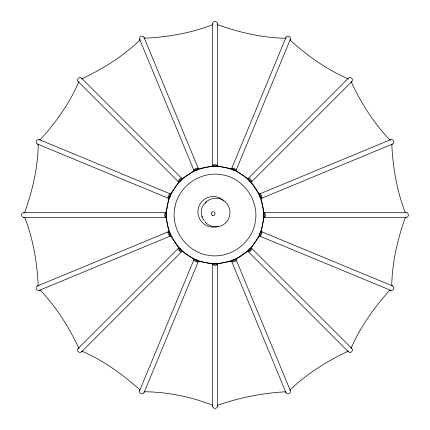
<?xml version="1.0" encoding="UTF-8"?>
<svg xmlns="http://www.w3.org/2000/svg" width="430" height="430" viewBox="0 0 430 430"><rect width="100%" height="100%" fill="white"/><g stroke="black" fill="none" stroke-linecap="round" stroke-linejoin="round"><path stroke-width="0.64" d="M212.613 165.539L212.613 23.886C212.468 20.812 217.532 20.812 217.386 23.886L217.386 165.539M217.365 24.214L217.386 23.886M217.386 264.461L217.386 406.113C217.516 409.403 212.06 409.032 212.635 405.786M38.27 144.244C37.829 167.748 32.497 190.673 24.612 212.726M391.73 285.756C392.171 262.252 397.503 239.327 405.388 217.274M144.238 391.859C143.905 395.363 138.218 393.853 139.659 390.65L193.865 259.784M285.762 38.141C286.095 34.636 291.782 36.147 290.341 39.35L236.134 170.215M166.26 216.462L166.421 215.634A2.779 1.236 90 0 0 166.415 214.366L165.894 212.796A1.79 0.795 -90 0 0 165.292 212.694L164.658 214.366A2.779 1.242 -90 0 0 164.652 215.634L165.292 217.306A1.79 0.795 90 0 0 165.894 217.198L166.184 216.688M231.722 168.388L285.928 37.523M144.072 392.477L198.278 261.612M82.076 351.036C80.732 354.53 75.481 351.036 78.174 348.445L178.337 248.287M347.924 78.964C349.267 75.47 354.519 78.964 351.826 81.555L251.663 181.713M290.341 39.35L289.96 39.974C307.316 55.701 326.456 69.402 347.999 78.803M139.659 390.65L140.04 390.026C122.684 374.299 103.544 360.598 82.001 351.197M78.803 82.001C69.402 103.544 55.701 122.684 39.974 140.04C37.297 137.654 34.18 142.798 37.523 144.072L168.388 198.278M351.197 347.999C360.603 326.456 374.299 307.316 390.026 289.96C392.703 292.346 395.82 287.202 392.477 285.928L261.612 231.722M264.106 212.796L263.579 214.366A2.779 1.242 -90 0 0 263.579 215.634L264.106 217.204A1.795 0.801 -90 0 0 264.821 217.204L265.342 215.634A2.779 1.236 -90 0 0 265.342 214.366L264.708 212.694A1.79 0.795 90 0 0 264.106 212.802L264.219 212.694M251.05 250.152L251.776 248.518A1.79 0.795 -45 0 0 251.281 248.169L249.803 248.905A2.779 1.236 -45 0 0 248.905 249.803L248.169 251.281A1.795 0.801 -45.1 0 0 248.669 251.786L250.152 251.05M248.287 178.337L348.445 78.174M81.555 351.826L181.713 251.663M260.908 231.969L260.128 233.006A2.779 1.236 -67.5 0 0 259.639 234.178L259.591 235.962A1.79 0.795 -67.4 0 0 260.182 236.097L261.268 234.855A2.779 1.242 -67.5 0 0 261.757 233.678L261.87 232.033A1.795 0.801 -67.4 0 0 261.209 231.759L261.064 231.845M351.826 81.555L351.036 82.076M78.174 348.445L78.964 347.924M205.508 202.423L208.48 200.143M197.252 169.726L198.294 168.646A1.779 0.795 -22.6 0 0 198.106 168.195L196.322 168.243A2.779 1.242 -22.5 0 0 195.145 168.732L193.849 169.957A1.79 0.795 -22.4 0 0 194.177 170.474L195.822 170.361A2.779 1.236 -22.5 0 0 196.994 169.871L197.252 169.726L196.994 169.871M81.98 78.765C103.157 68.752 123.136 56.309 140.067 40.001C137.616 37.346 142.781 34.158 144.072 37.523L198.278 168.388M348.02 351.235C326.848 361.254 306.896 373.729 289.933 389.999C292.379 392.66 287.219 395.842 285.928 392.477L231.722 261.612M168.388 231.722L37.523 285.928C34.626 286.977 36.561 291.647 39.35 290.341L170.215 236.134M39.35 290.341L40.001 289.933C56.309 306.864 68.752 326.843 78.765 348.02M261.612 198.278L392.477 144.072C395.842 142.781 392.654 137.616 389.999 140.067C373.691 123.136 361.248 103.157 351.235 81.98M259.784 193.865L390.65 139.659M392.477 144.072L391.859 144.238M37.523 285.928L38.141 285.762M212.737 24.65C190.855 33.234 167.635 37.082 144.244 38.232M217.279 405.404C239.365 397.626 262.381 393.047 285.762 391.784M195.537 170.436L195.822 170.361M235.656 170.517L235.828 170.474A1.79 0.795 22.4 0 0 236.151 169.957L234.855 168.732A2.779 1.242 22.5 0 0 233.678 168.243L231.894 168.195A1.779 0.795 22.4 0 0 231.705 168.646L233.006 169.871A2.779 1.236 22.5 0 0 234.178 170.361L235.463 170.543M197.967 261.87A1.79 0.801 22.4 0 0 198.294 261.354L196.994 260.128A2.779 1.236 22.5 0 0 195.822 259.639L194.172 259.526A1.79 0.795 22.4 0 0 193.849 260.043L195.145 261.268A2.779 1.242 22.5 0 0 196.322 261.757L197.967 261.87M230.131 261.397L233.931 260.698L249.975 249.975L260.698 233.931L264.461 215L260.698 196.069L249.975 180.025L233.931 169.302L215 165.539L196.069 169.302L180.025 180.025L169.302 196.069L165.539 215L169.302 233.931L180.025 249.975L196.069 260.698L215 264.461L218.779 263.654A144.754 63.791 -11.2 0 1 230.125 261.359M181.331 178.219L179.847 178.95A2.779 1.242 -45 0 0 178.95 179.847L178.224 181.481A1.79 0.795 -45.1 0 0 178.719 181.831L180.197 181.095A2.779 1.242 -45 0 0 181.1 180.197L181.831 178.719A1.795 0.801 -45.1 0 0 181.331 178.213M165.539 212.613L23.886 212.613C20.812 212.468 20.812 217.532 23.886 217.386L165.539 217.386M23.886 217.386L24.214 217.365M405.786 212.635C409.032 212.06 409.403 217.516 406.113 217.386L264.461 217.386M264.461 212.613L406.113 212.613M144.244 391.714C167.759 392.036 190.888 396.68 212.743 405.339M405.786 217.365L406.113 217.386M23.886 212.613L24.214 212.635M285.756 38.27C262.252 37.829 239.327 32.497 217.274 24.612M178.95 250.152L178.224 248.518A1.79 0.795 45.1 0 1 178.719 248.169L180.197 248.905A2.779 1.236 45 0 1 181.095 249.803L181.825 251.432A1.779 0.795 45 0 1 181.481 251.776L179.847 251.05M38.141 144.238L37.523 144.072M391.859 285.762L392.477 285.928M234.178 170.361L234.463 170.436M39.35 139.659L170.215 193.865M259.784 236.134L390.65 290.341M78.964 82.076C75.47 80.732 78.964 75.481 81.555 78.174L181.713 178.337M351.036 347.924C354.53 349.267 351.036 354.519 348.445 351.826L248.287 251.663M250.271 181.433L251.281 181.831A1.79 0.795 44.9 0 0 251.781 181.481L251.05 179.847A2.784 1.242 45 0 0 250.152 178.95L248.518 178.224A1.779 0.795 45 0 0 248.174 178.568L248.905 180.197A2.779 1.236 45 0 0 249.803 181.095L250.271 181.433L250.04 181.277M179.503 248.432L179.96 248.723M251.663 248.287L351.826 348.445M78.174 81.555L178.337 181.713M348.445 351.826L347.924 351.036M81.555 78.174L82.076 78.964M236.134 259.784L290.341 390.65M139.659 39.35L193.865 170.215M201.794 216.268L203.229 219.725M285.928 392.477L285.762 391.859M144.072 37.523L144.238 38.141M405.35 212.737C396.766 190.855 392.918 167.635 391.768 144.244M24.65 217.263C33.234 239.144 37.082 262.364 38.232 285.756M212.613 23.886L212.635 24.214M217.365 405.786L217.386 406.113M212.613 264.461L212.613 406.113M205.852 222.686A14.394 14.292 -90 0 1 205.024 221.767M204.272 220.773A14.394 14.292 -90 0 1 203.61 219.719M205.024 203.347A14.394 14.292 -90 0 1 205.852 202.423A14.163 14.061 -90 0 1 206.749 201.573M225.825 222.697A14.163 14.061 -90 0 1 205.846 222.697M225.82 222.686A14.394 14.292 -90 0 0 225.82 202.423A14.163 14.061 -90 0 0 208.77 200.138M202.358 216.973A12.11 12.11 0 0 1 201.982 216.027M201.821 215.548A12.11 12.11 0 0 1 205.266 203.035M217.999 226.341A15.287 15.287 0 0 1 216.763 226.691M216.139 226.825A15.287 15.287 0 0 1 198.563 207.453A15.287 15.287 0 0 1 223.874 200.853M251.045 250.147A2.779 1.236 -45 0 1 250.147 251.045M179.853 251.045A2.779 1.236 45 0 1 178.955 250.147M168.06 232.393L168.243 233.678A2.779 1.242 67.5 0 0 168.732 234.85L169.957 236.151A1.779 0.795 67.4 0 0 170.409 235.962L170.361 234.178A2.779 1.236 67.5 0 0 169.871 233.006L168.646 231.705A1.779 0.795 67.5 0 0 168.195 231.894L168.06 232.393M259.457 194.537L259.639 195.822A2.779 1.236 67.5 0 0 260.128 196.994L261.354 198.294A1.779 0.795 67.5 0 0 261.805 198.106L261.757 196.322A2.779 1.242 67.5 0 0 261.268 195.145L260.043 193.849A1.779 0.795 67.4 0 0 259.591 194.037L259.457 194.537M168.076 197.144L168.195 198.106A1.79 0.795 -67.4 0 0 168.791 198.241L169.871 196.994A2.779 1.236 -67.5 0 0 170.361 195.822L170.474 194.172A1.79 0.795 -67.6 0 0 169.957 193.849L168.732 195.145A2.779 1.242 -67.5 0 0 168.248 196.322L168.076 197.144M167.421 205.535C161.965 230.899 180.014 257.914 205.535 262.579C230.899 268.035 257.914 249.986 262.579 224.465C268.035 199.101 249.986 172.086 224.465 167.421C199.101 161.965 172.086 180.014 167.421 205.535M174.919 207.029C170.323 228.394 185.529 251.152 207.029 255.081C228.394 259.677 251.152 244.471 255.081 222.971C259.677 201.605 244.471 178.848 222.971 174.919C201.605 170.323 178.848 185.529 174.919 207.029M231.845 261.064L231.759 261.214A1.795 0.801 -22.6 0 0 232.028 261.87L233.678 261.757A2.779 1.242 -22.5 0 0 234.85 261.268L236.097 260.182A1.795 0.801 -22.4 0 0 235.828 259.526L234.178 259.639A2.779 1.236 -22.5 0 0 233.006 260.128L231.845 261.064M212.796 165.179L212.694 165.292A1.779 0.795 -0.1 0 0 212.694 165.781L214.366 166.421A2.779 1.242 0 0 0 215.634 166.421L217.306 165.781A1.779 0.795 0.1 0 0 217.3 165.292L215.634 164.658A2.779 1.242 0 0 0 214.366 164.652L212.796 165.179M212.796 264.106L212.694 264.219A1.779 0.795 0.1 0 0 212.7 264.708L214.366 265.342A2.779 1.242 0 0 0 215.634 265.342L217.198 264.821A1.795 0.801 -0.1 0 0 217.204 264.106L215.634 263.579A2.779 1.242 0 0 0 214.36 263.579L212.796 264.106M212.189 215.296A1.913 1.913 0 0 0 215.059 213.64A1.913 1.913 0 0 0 212.189 211.985A1.913 1.913 0 0 0 212.189 215.296"/></g></svg>
